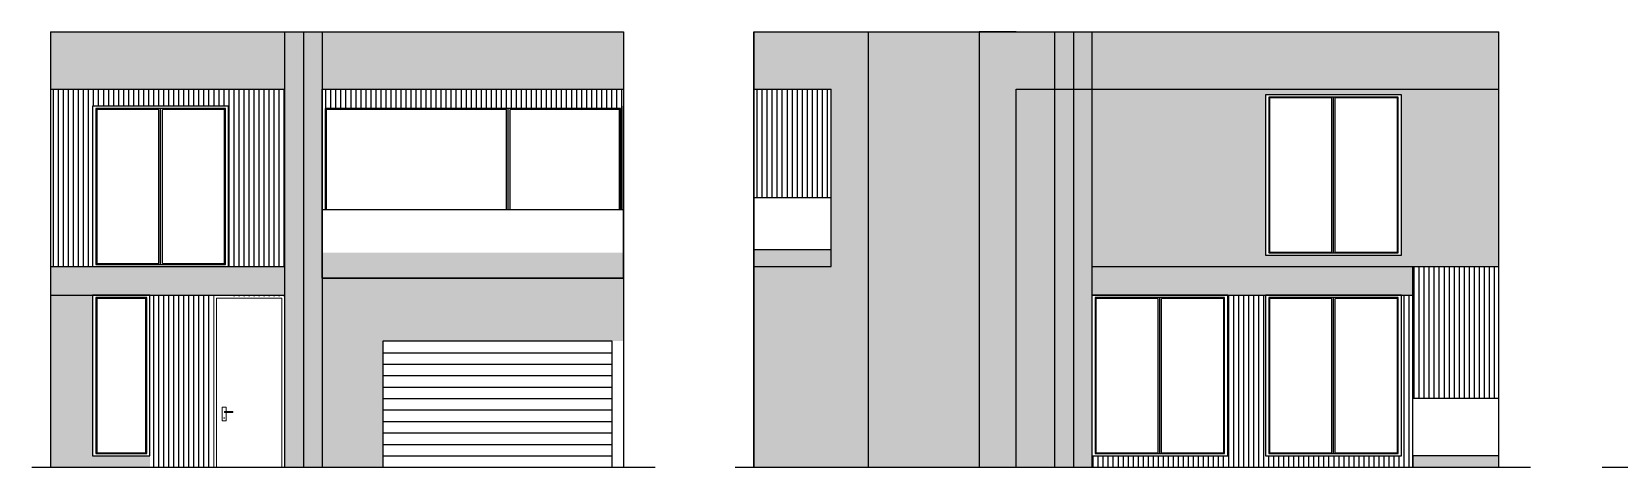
# Model space of a CAD drawing. Header units: inches. Extents: x 15.9 to 69.3, y 9.8 to 45.5.
# Drawn here: x 15.87 to 43.56, y 9.84 to 17.44 of the extents above; entities that cross this region are included whole.
import ezdxf

# ---------------------------------------------------------------- set-up
doc = ezdxf.new("R2010")
doc.units = ezdxf.units.IN
doc.header["$MEASUREMENT"] = 0
doc.layers.add('door', color=80, linetype='Continuous', lineweight=15)
doc.layers.add('FUR', color=1, linetype='Continuous')
pattern_1 = [(90, (-52.35252, 37.23948), (-0.0875, 1e-17), [])]
pattern_2 = [(90, (0, 37.23948), (-0.0875, 1e-17), [])]

# ---------------------------------------------------------------- blocks, each defined once
blk = doc.blocks.new('369652')
at = {"ltscale": 0.06}
for points in [[(66.653, -27.397), (66.653, -25.197), (62.653, -25.197), (62.653, -27.397)], [(62.653, -25.397), (66.653, -25.397)], [(62.653, -25.597), (66.653, -25.597)], [(62.653, -25.797), (66.653, -25.797)], [(62.653, -25.997), (66.653, -25.997)], [(62.653, -26.197), (66.653, -26.197)], [(62.653, -26.397), (66.653, -26.397)], [(62.653, -26.597), (66.653, -26.597)], [(62.653, -26.797), (66.653, -26.797)], [(62.653, -26.997), (66.653, -26.997)], [(62.653, -27.197), (66.653, -27.197)]]:
    blk.add_lwpolyline(points, dxfattribs=at)
blk = doc.blocks.new('25823')
at = {"layer": 'door', "color": 7}
for p, q in [((55.33, -26.628), (54.089, -26.628)), ((54.089, -26.628), (54.089, -29.628)), ((54.139, -26.678), (54.139, -29.628)), ((55.28, -26.678), (54.139, -26.678)), ((55.28, -26.678), (55.28, -29.628)), ((55.33, -26.628), (55.33, -29.628)), ((54.304, -28.579), (54.239, -28.579)), ((54.239, -28.579), (54.239, -28.821)), ((54.28, -28.654), (54.422, -28.654)), ((54.28, -28.673), (54.28, -28.654)), ((54.422, -28.673), (54.28, -28.673)), ((54.304, -28.654), (54.304, -28.579)), ((54.304, -28.821), (54.304, -28.673)), ((54.422, -28.654), (54.422, -28.673)), ((54.239, -28.821), (54.304, -28.821))]:
    blk.add_line(p, q, dxfattribs=at)
at = {"layer": 'door', "color": 7, "const_width": 0.0134}
blk.add_lwpolyline([(54.265, -28.768, 1), (54.278, -28.768, 1)], format="xyb", close=True, dxfattribs=at)

msp = doc.modelspace()

# ---------------------------------------------------------------- hatches: boundary and pattern name
at = {"ltscale": 0.06, "transparency": 33554661}
h = msp.add_hatch(color=8, dxfattribs=at)
h.dxf.hatch_style = 1
h.paths.add_polyline_path([(16.192, 17.443), (16.192, 16.443), (20.283, 16.443), (20.283, 17.443)])
h.paths.add_polyline_path([(16.192, 13.343), (16.192, 12.843), (20.283, 12.843), (20.283, 13.343)])
at = {"ltscale": 0.06, "true_color": 0xe3e3e3, "transparency": 33554536}
h = msp.add_hatch(color=254, dxfattribs=at)
h.dxf.hatch_style = 1
h.paths.add_polyline_path([(20.607, 17.443), (20.283, 17.443), (20.283, 9.843), (20.607, 9.843)])
h.paths.add_polyline_path([(20.932, 17.443), (20.607, 17.443), (20.607, 9.843), (20.932, 9.843)])
at = {"ltscale": 0.06, "transparency": 33554661}
h = msp.add_hatch(color=8, dxfattribs=at)
h.dxf.hatch_style = 1
h.paths.add_polyline_path([(26.192, 16.443), (26.192, 17.443), (20.932, 17.443), (20.932, 16.443)])
h.paths.add_polyline_path([(20.932, 13.143), (20.932, 9.843), (21.992, 9.843), (21.992, 12.043), (26.192, 12.043), (26.192, 13.143)])
h = msp.add_hatch(color=8, dxfattribs=at)
h.dxf.hatch_style = 1
h.paths.add_polyline_path([(29.814, 16.443), (29.814, 13.343), (28.464, 13.343), (28.464, 9.843), (30.463, 9.843), (30.463, 17.443), (29.814, 17.443), (28.464, 17.443), (28.464, 16.443)])
at = {"ltscale": 0.06, "true_color": 0xe3e3e3, "transparency": 33554536}
h = msp.add_hatch(color=254, dxfattribs=at)
h.dxf.hatch_style = 1
h.paths.add_polyline_path([(32.396, 17.443), (30.463, 17.443), (30.463, 9.843), (32.396, 9.843)])
at = {"ltscale": 0.06, "transparency": 33554661}
h = msp.add_hatch(color=8, dxfattribs=at)
h.dxf.hatch_style = 1
h.paths.add_polyline_path([(33.045, 16.443), (33.715, 16.443), (33.715, 17.443), (32.396, 17.443), (32.396, 9.843), (33.045, 9.843)])
h.paths.add_polyline_path([(41.464, 16.443), (41.464, 17.443), (34.364, 17.443), (34.364, 16.443)])
at = {"ltscale": 0.06, "true_color": 0xe3e3e3, "transparency": 33554536}
h = msp.add_hatch(color=254, dxfattribs=at)
h.dxf.hatch_style = 1
h.paths.add_polyline_path([(34.04, 17.443), (33.715, 17.443), (33.715, 9.843), (34.04, 9.843)])
h.paths.add_polyline_path([(34.364, 17.443), (34.04, 17.443), (34.04, 9.843), (34.364, 9.843)])
at = {"ltscale": 0.06, "true_color": 0x2a0a09, "transparency": 33554623}
h = msp.add_hatch(dxfattribs=at)
h.set_pattern_fill('ANSI31', color=28, scale=0.7, angle=45)
h.set_pattern_definition(pattern_1)
h.paths.add_polyline_path([(19.3, 13.343), (20.283, 13.343), (20.283, 16.443), (16.192, 16.443), (16.192, 13.343), (16.93, 13.343), (16.93, 16.143), (19.3, 16.143)])
h = msp.add_hatch(dxfattribs=at)
h.set_pattern_fill('ANSI31', color=28, scale=0.7, angle=45)
h.set_pattern_definition(pattern_2)
h.paths.add_polyline_path([(26.192, 16.443), (20.932, 16.443), (20.932, 14.343), (20.986, 14.343), (20.986, 16.103), (26.137, 16.103), (26.137, 14.343), (26.192, 14.343)])
h = msp.add_hatch(dxfattribs=at)
h.set_pattern_fill('ANSI31', color=28, scale=0.7, angle=45)
h.set_pattern_definition(pattern_2)
h.paths.add_polyline_path([(28.464, 14.543), (29.814, 14.543), (29.814, 16.443), (28.464, 16.443)])
at = {"ltscale": 0.06, "transparency": 33554534}
h = msp.add_hatch(color=8, dxfattribs=at)
h.dxf.hatch_style = 1
h.paths.add_polyline_path([(33.715, 16.443), (33.045, 16.443), (33.045, 9.843), (33.715, 9.843)])
at = {"ltscale": 0.06, "true_color": 0xe3e3e3, "transparency": 33554536}
h = msp.add_hatch(color=254, dxfattribs=at)
h.dxf.hatch_style = 1
h.paths.add_polyline_path([(41.464, 16.443), (34.364, 16.443), (34.364, 13.343), (39.964, 13.343), (41.464, 13.343)])
h.paths.add_polyline_path([(39.764, 13.543), (37.394, 13.543), (37.394, 16.343), (39.764, 16.343)], flags=16)
h.paths.add_polyline_path([(39.709, 13.582), (37.449, 13.582), (37.449, 16.303), (39.709, 16.303)], flags=0)
h.paths.add_polyline_path([(39.694, 13.597), (38.61, 13.597), (38.61, 16.288), (39.694, 16.288)], flags=0)
h.paths.add_polyline_path([(38.548, 13.597), (37.464, 13.597), (37.464, 16.288), (38.548, 16.288)], flags=0)
h = msp.add_hatch(color=254, dxfattribs=at)
h.dxf.hatch_style = 1
h.paths.add_polyline_path([(26.192, 13.589), (20.932, 13.589), (20.932, 13.143), (26.192, 13.143)])
h = msp.add_hatch(color=254, dxfattribs=at)
h.dxf.hatch_style = 1
h.paths.add_polyline_path([(29.814, 13.643), (28.464, 13.643), (28.464, 13.343), (29.814, 13.343)])
at = {"ltscale": 0.06, "transparency": 33554661}
h = msp.add_hatch(color=8, dxfattribs=at)
h.dxf.hatch_style = 1
h.paths.add_polyline_path([(39.964, 12.843), (39.964, 13.343), (34.364, 13.343), (34.364, 12.843)])
at = {"ltscale": 0.06, "true_color": 0x2a0a09, "transparency": 33554623}
h = msp.add_hatch(dxfattribs=at)
h.set_pattern_fill('ANSI31', color=28, scale=0.7, angle=45)
h.set_pattern_definition(pattern_2)
h.paths.add_polyline_path([(39.964, 11.043), (41.464, 11.043), (41.464, 13.343), (39.964, 13.343)])
at = {"ltscale": 0.06, "true_color": 0xe3e3e3, "transparency": 33554536}
h = msp.add_hatch(color=254, dxfattribs=at)
h.dxf.hatch_style = 1
h.paths.add_polyline_path([(16.93, 12.843), (16.192, 12.843), (16.192, 9.843), (17.93, 9.843), (17.93, 10.043), (16.93, 10.043)])
at = {"ltscale": 0.06, "true_color": 0x2a0a09, "transparency": 33554623}
h = msp.add_hatch(dxfattribs=at)
h.set_pattern_fill('ANSI31', color=28, scale=0.7, angle=45)
h.set_pattern_definition(pattern_1)
h.paths.add_polyline_path([(19.042, 12.843), (20.283, 12.842), (20.283, 12.843), (17.93, 12.843), (17.93, 10.043), (17.93, 9.843), (19.042, 9.843), (19.042, 10.043)])
h = msp.add_hatch(dxfattribs=at)
h.set_pattern_fill('ANSI31', color=28, scale=0.7, angle=45)
h.set_pattern_definition(pattern_2)
h.paths.add_polyline_path([(37.394, 12.843), (36.734, 12.843), (36.734, 10.043), (34.364, 10.043), (34.364, 9.843), (39.964, 9.843), (39.964, 12.843), (39.764, 12.843), (39.764, 10.043), (37.394, 10.043)])
at = {"ltscale": 0.06, "transparency": 33554534}
h = msp.add_hatch(color=8, dxfattribs=at)
h.dxf.hatch_style = 1
h.paths.add_polyline_path([(41.464, 10.043), (39.964, 10.043), (39.964, 9.843), (41.464, 9.843)])

# ---------------------------------------------------------------- linework, layer by layer
at = {"ltscale": 0.06}
for p, q in [((20.932, 16.143), (20.932, 13.143)), ((20.986, 16.103), (20.986, 14.343)), ((26.137, 16.103), (20.986, 16.103)), ((21.002, 16.088), (21.002, 14.343)), ((21.002, 16.088), (21.002, 14.343)), ((24.151, 16.088), (21.002, 16.088)), ((24.151, 16.088), (21.002, 16.088)), ((24.151, 16.103), (24.151, 16.103)), ((24.151, 14.343), (24.151, 16.088)), ((24.182, 14.343), (24.182, 16.103)), ((24.213, 16.103), (24.213, 16.103)), ((24.213, 14.343), (24.213, 16.088)), ((26.121, 16.088), (24.213, 16.088)), ((26.121, 16.088), (24.213, 16.088)), ((26.121, 14.343), (26.121, 16.088)), ((26.121, 14.343), (26.121, 16.088)), ((26.137, 14.343), (26.137, 16.103)), ((26.192, 13.143), (26.192, 16.143)), ((16.93, 12.843), (16.93, 10.043)), ((16.985, 12.803), (16.985, 10.082)), ((17.001, 12.788), (17.001, 10.097)), ((17.001, 12.788), (17.001, 10.097))]:
    msp.add_line(p, q, dxfattribs=at)
for points in [[(16.192, 17.443), (16.192, 9.843)], [(16.192, 17.443), (26.192, 17.443)], [(26.192, 17.443), (26.192, 9.843)], [(28.464, 17.443), (28.464, 9.843)], [(28.464, 17.443), (41.464, 17.443)], [(28.464, 9.843), (28.464, 17.443)], [(41.464, 9.843), (41.464, 17.443)], [(16.192, 16.443), (20.283, 16.443)], [(20.932, 16.443), (26.192, 16.443)], [(28.464, 16.443), (29.814, 16.443)], [(29.814, 13.343), (29.814, 16.443)], [(33.045, 16.443), (41.464, 16.443)], [(29.814, 14.543), (28.464, 14.543)], [(20.932, 14.343), (26.192, 14.343)], [(28.464, 13.643), (29.814, 13.643)], [(16.192, 13.343), (20.283, 13.343)], [(28.464, 13.343), (29.814, 13.343)], [(34.364, 13.343), (39.964, 13.343)], [(39.964, 9.843), (39.964, 13.343)], [(39.964, 13.343), (41.464, 13.343)], [(16.192, 12.843), (20.283, 12.843)], [(34.364, 12.843), (39.964, 12.843)], [(41.464, 11.043), (39.964, 11.043)], [(15.868, 9.843), (26.746, 9.843)], [(28.14, 9.843), (42.014, 9.843)], [(43.264, 9.843), (53.847, 9.843)]]:
    msp.add_lwpolyline(points, dxfattribs=at)
for points in [[(20.932, 16.443), (26.192, 16.443), (26.192, 13.143), (20.932, 13.143)], [(41.464, 10.043), (39.964, 10.043), (39.964, 9.843), (41.464, 9.843)]]:
    msp.add_lwpolyline(points, close=True, dxfattribs=at)
at = {"layer": 'FUR', "color": 7}
for p, q in [((37.394, 16.343), (37.394, 13.543)), ((39.764, 16.343), (37.394, 16.343)), ((39.764, 13.543), (39.764, 16.343)), ((16.93, 16.143), (16.93, 13.343)), ((19.3, 16.143), (16.93, 16.143)), ((16.985, 16.103), (16.985, 13.382)), ((19.246, 16.103), (16.985, 16.103)), ((17.001, 16.088), (17.001, 13.397)), ((17.001, 16.088), (17.001, 13.397)), ((18.084, 16.088), (17.001, 16.088)), ((18.084, 16.088), (17.001, 16.088)), ((18.084, 16.103), (18.084, 16.103)), ((18.084, 13.397), (18.084, 16.088)), ((18.115, 13.382), (18.115, 16.103)), ((18.147, 16.103), (18.147, 16.103)), ((18.147, 13.397), (18.147, 16.088)), ((19.23, 16.088), (18.147, 16.088)), ((19.23, 16.088), (18.147, 16.088)), ((19.23, 13.397), (19.23, 16.088)), ((19.23, 13.397), (19.23, 16.088)), ((19.246, 13.382), (19.246, 16.103)), ((19.3, 13.343), (19.3, 16.143)), ((37.449, 16.303), (37.449, 13.582)), ((39.709, 16.303), (37.449, 16.303)), ((37.464, 16.288), (37.464, 13.597)), ((37.464, 16.288), (37.464, 13.597)), ((38.548, 16.288), (37.464, 16.288)), ((38.548, 16.288), (37.464, 16.288)), ((38.548, 16.303), (38.548, 16.303)), ((38.548, 13.597), (38.548, 16.288)), ((38.579, 13.582), (38.579, 16.303)), ((38.61, 16.303), (38.61, 16.303)), ((38.61, 13.597), (38.61, 16.288)), ((39.694, 16.288), (38.61, 16.288)), ((39.694, 16.288), (38.61, 16.288)), ((39.694, 13.597), (39.694, 16.288)), ((39.694, 13.597), (39.694, 16.288)), ((39.709, 13.582), (39.709, 16.303)), ((37.449, 13.582), (39.709, 13.582)), ((37.464, 13.597), (38.548, 13.597)), ((37.464, 13.597), (38.548, 13.597)), ((38.61, 13.597), (39.694, 13.597)), ((38.61, 13.597), (39.694, 13.597)), ((38.61, 13.582), (38.61, 13.582)), ((16.93, 13.343), (19.3, 13.343)), ((16.985, 13.382), (19.246, 13.382)), ((17.001, 13.397), (18.084, 13.397)), ((17.001, 13.397), (18.084, 13.397)), ((18.147, 13.397), (19.23, 13.397)), ((18.147, 13.397), (19.23, 13.397)), ((18.147, 13.382), (18.147, 13.382)), ((37.394, 13.543), (39.764, 13.543)), ((20.932, 13.143), (26.192, 13.143)), ((17.93, 12.843), (16.93, 12.843)), ((17.876, 12.803), (16.985, 12.803)), ((17.86, 12.788), (17.001, 12.788)), ((17.399, 12.803), (17.399, 12.803)), ((17.462, 12.803), (17.462, 12.803)), ((17.86, 12.788), (17.462, 12.788)), ((17.86, 10.097), (17.86, 12.788)), ((17.86, 10.097), (17.86, 12.788)), ((17.876, 10.082), (17.876, 12.803)), ((17.93, 10.043), (17.93, 12.843)), ((34.364, 12.843), (34.364, 10.043)), ((36.734, 12.843), (34.364, 12.843)), ((34.419, 12.803), (34.419, 10.082)), ((36.679, 12.803), (34.419, 12.803)), ((34.434, 12.788), (34.434, 10.097)), ((34.434, 12.788), (34.434, 10.097)), ((35.518, 12.788), (34.434, 12.788)), ((35.518, 12.788), (34.434, 12.788)), ((35.518, 12.803), (35.518, 12.803)), ((35.518, 10.097), (35.518, 12.788)), ((35.549, 10.082), (35.549, 12.803)), ((35.58, 12.803), (35.58, 12.803)), ((35.58, 10.097), (35.58, 12.788)), ((36.664, 12.788), (35.58, 12.788)), ((36.664, 12.788), (35.58, 12.788)), ((36.664, 10.097), (36.664, 12.788)), ((36.664, 10.097), (36.664, 12.788)), ((36.679, 10.082), (36.679, 12.803)), ((36.734, 10.043), (36.734, 12.843)), ((37.394, 12.843), (37.394, 10.043)), ((39.764, 12.843), (37.394, 12.843)), ((37.449, 12.803), (37.449, 10.082)), ((39.709, 12.803), (37.449, 12.803)), ((37.464, 12.788), (37.464, 10.097)), ((37.464, 12.788), (37.464, 10.097)), ((38.548, 12.788), (37.464, 12.788)), ((38.548, 12.788), (37.464, 12.788)), ((38.548, 12.803), (38.548, 12.803)), ((38.548, 10.097), (38.548, 12.788)), ((38.579, 10.082), (38.579, 12.803)), ((38.61, 12.803), (38.61, 12.803)), ((38.61, 10.097), (38.61, 12.788)), ((39.694, 12.788), (38.61, 12.788)), ((39.694, 12.788), (38.61, 12.788)), ((39.694, 10.097), (39.694, 12.788)), ((39.694, 10.097), (39.694, 12.788)), ((39.709, 10.082), (39.709, 12.803)), ((39.764, 10.043), (39.764, 12.843)), ((16.93, 10.043), (17.93, 10.043)), ((16.985, 10.082), (17.876, 10.082)), ((17.001, 10.097), (17.86, 10.097)), ((17.462, 10.097), (17.86, 10.097)), ((17.462, 10.082), (17.462, 10.082)), ((34.364, 10.043), (36.734, 10.043)), ((34.419, 10.082), (36.679, 10.082)), ((34.434, 10.097), (35.518, 10.097)), ((34.434, 10.097), (35.518, 10.097)), ((35.58, 10.097), (36.664, 10.097)), ((35.58, 10.097), (36.664, 10.097)), ((35.58, 10.082), (35.58, 10.082)), ((37.394, 10.043), (39.764, 10.043)), ((37.449, 10.082), (39.709, 10.082)), ((37.464, 10.097), (38.548, 10.097)), ((37.464, 10.097), (38.548, 10.097)), ((38.61, 10.097), (39.694, 10.097)), ((38.61, 10.097), (39.694, 10.097)), ((38.61, 10.082), (38.61, 10.082))]:
    msp.add_line(p, q, dxfattribs=at)
for points in [[(20.283, 9.843), (20.283, 17.443), (20.932, 17.443), (20.932, 9.843)], [(20.607, 17.443), (20.607, 9.843)], [(29.814, 17.443), (29.814, 17.443), (30.463, 17.443), (30.463, 9.843)], [(33.045, 17.443), (33.045, 17.443), (32.396, 17.443), (32.396, 9.843)], [(33.715, 9.843), (33.715, 17.443), (34.364, 17.443), (34.364, 9.843)], [(34.04, 17.443), (34.04, 9.843)], [(29.814, 13.343), (29.814, 16.443)], [(33.045, 9.843), (33.045, 16.443)]]:
    msp.add_lwpolyline(points, dxfattribs=at)

# ---------------------------------------------------------------- block references
at = {"ltscale": 0.06}
for name, p in [('25823', (-35.047, 39.471)), ('369652', (-40.661, 37.239))]:
    msp.add_blockref(name, p, dxfattribs=at)

doc.saveas('drawing.dxf')
